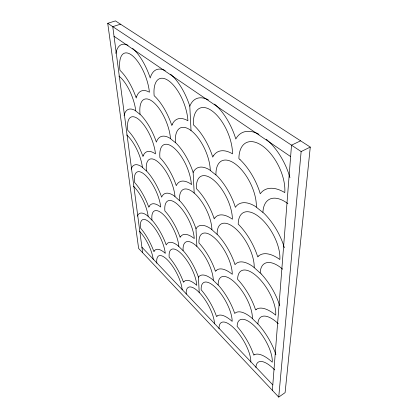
<?xml version="1.0" encoding="UTF-8"?>
<svg xmlns="http://www.w3.org/2000/svg" width="418" height="418" viewBox="0 0 418 418"><rect width="100%" height="100%" fill="white"/><g stroke="black" fill="none" stroke-linecap="round" stroke-linejoin="round"><path stroke-width="0.63" d="M272.374 390.349L291.513 145.171L300.599 140.824M278.733 397.1L301.138 151.551L310.271 147.089L115.436 20.9L107.729 23.319L138.635 248.454L278.733 397.1L285.097 392.638L310.271 147.089M115.849 53.447L116.173 51.957A38.043 15.273 69.5 0 1 127.286 44.94L128.065 45.316M124.073 115.431L124.397 114.245A34.673 13.366 67 0 1 135.035 110.399L140.835 115.028A34.673 13.366 67 0 1 155.6 139.915L156.374 142.104L156.828 140.929A36.695 15.288 65.6 0 1 169.656 138.034L176.276 143.317A36.695 15.288 65.6 0 1 192.353 170.152L193.142 172.462L194.182 193.048M131.2 169.149L131.524 168.198A32.061 11.714 64.9 0 1 141.702 166.756L147.167 171.652A32.061 11.714 64.9 0 1 160.93 195.18L161.646 197.165L162.085 196.241A33.952 13.214 63.5 0 1 174.186 195.885L180.362 201.424A33.952 13.214 63.5 0 1 195.258 226.676L195.985 228.756L196.878 246.401M137.433 216.153L137.757 215.385A29.971 10.293 63.4 0 1 147.502 215.782L152.664 220.845A29.971 10.293 63.4 0 1 165.559 243.14L166.223 244.953L166.646 244.227A31.758 11.474 62 0 1 178.089 245.774L183.878 251.448A31.758 11.474 62 0 1 197.756 275.29L198.43 277.176L199.203 292.464M191.026 130.536L189.798 106.203L190.456 104.688A42.918 20.785 66.8 0 1 207.297 99.364L208.357 99.912M193.142 172.462L193.759 171.312A39.156 17.572 63.6 0 1 209.319 169.687L216.942 175.774A39.156 17.572 63.6 0 1 234.571 204.888L235.371 207.328L236.196 206.226A42.286 20.263 60.8 0 1 255.205 206.309L264.082 213.394A42.286 20.263 60.8 0 1 283.566 245.204L284.371 247.79M195.985 228.756L196.564 227.878A36.267 14.944 61.5 0 1 211.022 228.918L218.06 235.229A36.267 14.944 61.5 0 1 234.279 262.483L235.015 264.667L235.773 263.852A39.198 16.919 59 0 1 253.151 266.7L261.245 273.957M198.43 277.176L198.978 276.507A33.936 12.801 60.2 0 1 212.48 279.496L219.011 285.902A33.936 12.801 60.2 0 1 234.028 311.504L234.712 313.474L235.412 312.878A36.669 14.28 58 0 1 251.422 317.68L258.857 324.969A36.669 14.28 58 0 1 275.201 352.609L275.89 354.673M120.515 24.192L112.761 26.653L142.632 252.697M165.246 70.6L164.342 70.151A40.259 17.749 68.5 0 0 150.705 76.473L150.234 77.978L149.393 75.538A38.043 15.273 69.5 0 0 133.467 49.146L132.642 48.431M258.935 134.303L257.671 133.629A46.252 24.516 63.9 0 0 236.698 137.517L235.794 139.016L234.921 136.252A42.918 20.785 66.8 0 0 215.615 105.022L214.518 104.103M107.729 23.319L301.138 151.551M114.036 36.309L290.625 156.567M191.334 184.354L190.462 183.748A36.371 15.163 63.5 0 0 176.809 184.651L176.291 185.676L175.544 183.544A34.219 13.324 65.2 0 0 160.711 158.469L159.911 157.67A28.173 11.735 65.6 0 1 173.919 147.904A28.173 11.735 65.6 0 1 191.334 184.354M266.219 139.251L267.504 140.323A46.252 24.516 63.9 0 1 289.057 174.687L289.94 177.64M170.528 74.19L171.474 75A40.259 17.749 68.5 0 1 188.931 103.607L189.798 106.203M240.021 159.592L238.892 158.589A35.504 18.8 63.9 0 1 263.053 146.347A35.504 18.8 63.9 0 1 284.789 192.625L283.477 191.836A46.116 24.056 60.2 0 0 261.255 192.531L260.257 193.79L259.421 191.12A42.411 20.613 63.7 0 0 240.016 159.592M141.906 247.2L272.797 384.884M279.762 305.84L279.025 303.546A39.198 16.919 59 0 0 261.24 273.952M175.398 142.481A30.373 13.601 66.1 0 1 191.58 130.965A30.373 13.601 66.1 0 1 210.291 170.319M215.939 174.823A32.557 15.811 63.7 0 1 236.332 164.744A32.557 15.811 63.7 0 1 256.344 207.062M262.922 212.307A35.399 18.444 60.2 0 1 287.877 203.634M118.848 76.06A27.113 10.241 68.6 0 1 135.761 110.854M140.061 114.281A28.602 11.761 67.6 0 1 152.931 101.793A28.602 11.761 67.6 0 1 170.497 138.567M179.547 200.572A27.928 11.636 63.5 0 1 194.657 193.466A27.928 11.636 63.5 0 1 211.921 229.602M217.135 234.279A29.976 13.271 61.2 0 1 235.82 228.881A29.976 13.271 61.2 0 1 254.196 267.499M260.189 272.876A32.63 15.152 58.2 0 1 282.672 269.182M126.664 134.962A24.908 9.024 66.4 0 1 142.392 167.263M146.436 170.889A26.277 10.225 65.2 0 1 158.688 162.518A26.277 10.225 65.2 0 1 174.97 196.47M183.115 250.601A26.005 10.006 61.8 0 1 197.286 246.798A26.005 10.006 61.8 0 1 213.316 280.206M218.154 284.951A27.933 11.239 59.7 0 1 235.397 282.986A27.933 11.239 59.7 0 1 252.378 318.506M257.885 323.903A30.394 12.618 57.1 0 1 278.341 323.751M133.462 186.193A23.162 7.968 64.7 0 1 148.155 216.325M151.98 220.077A24.448 8.919 63.4 0 1 163.652 214.862A24.448 8.919 63.4 0 1 178.826 246.395M186.219 294.131A24.427 8.663 60.6 0 1 199.558 292.835A24.427 8.663 60.6 0 1 214.518 323.908M219.032 328.663A26.235 9.604 58.7 0 1 235.041 329.232A26.235 9.604 58.7 0 1 250.826 362.124M255.92 367.479A28.502 10.643 56.6 0 1 274.683 369.888M139.424 231.149A21.746 7.054 63.4 0 1 153.213 259.395M156.839 263.204A22.964 7.811 62.1 0 1 167.979 260.44A22.964 7.811 62.1 0 1 182.185 289.883M136.618 96.699L136.231 98.031L135.432 95.785A35.311 13.345 68.6 0 0 120.734 71.091L119.976 70.396A29.208 11.72 69.5 0 1 131.691 55.124A29.208 11.72 69.5 0 1 149.409 92.221L148.599 91.767A37.249 15.325 67.6 0 0 136.618 96.699M143.343 155.459L142.961 156.515L142.224 154.482A32.437 11.756 66.4 0 0 128.519 131.121L127.809 130.4A26.621 10.257 66.9 0 1 139.063 119.673A26.621 10.257 66.9 0 1 155.475 153.902L154.717 153.38A34.219 13.324 65.2 0 0 143.343 155.459M172.368 124.183L171.824 125.51L171.004 123.138A37.249 15.325 67.6 0 0 155.005 96.516L154.148 95.738A30.906 13.616 68.5 0 1 169.029 81.05A30.906 13.616 68.5 0 1 187.912 120.781L186.977 120.238A39.558 17.723 66.1 0 0 172.368 124.183M149.174 206.403L148.798 207.239L148.118 205.39A30.164 10.377 64.7 0 0 135.275 183.23L134.601 182.499A24.62 8.992 64.9 0 1 145.417 175.262A24.62 8.992 64.9 0 1 160.7 207.035L159.989 206.471A31.836 11.615 63.4 0 0 149.174 206.403M154.273 250.983L153.908 251.652L153.275 249.948A28.314 9.186 63.4 0 0 141.195 228.886L140.558 228.155A23.016 7.905 63.4 0 1 150.945 223.635A23.016 7.905 63.4 0 1 165.251 253.282L164.582 252.691A29.897 10.173 62.1 0 0 154.273 250.983M213.478 155.794L212.736 157.1L211.905 154.587A39.558 17.723 66.1 0 0 194.354 125.713L193.382 124.836A32.944 15.947 66.8 0 1 212.302 111.104A32.944 15.947 66.8 0 1 232.518 153.861L231.415 153.207A42.411 20.613 63.7 0 0 213.478 155.794M180.628 236.583L180.137 237.382L179.442 235.449A31.836 11.615 63.4 0 0 165.617 211.759L164.87 210.954A26.073 10.142 63.5 0 1 178.094 204.893A26.073 10.142 63.5 0 1 194.25 238.568L193.44 237.92A33.863 13.036 61.8 0 0 180.628 236.583M214.894 217.862L214.204 218.844L213.446 216.602A36.371 15.163 63.5 0 0 197.296 189.547L196.392 188.654A30.065 13.486 63.6 0 1 213.844 180.236A30.065 13.486 63.6 0 1 232.382 219.22L231.373 218.504A39.046 17.3 61.2 0 0 214.894 217.862M183.946 281.675L183.476 282.291L182.828 280.525A29.897 10.173 62.1 0 0 169.886 258.089L169.18 257.284A24.39 8.804 62 0 1 181.699 254.05A24.39 8.804 62 0 1 196.763 285.353L196.005 284.674A31.81 11.281 60.6 0 0 183.941 281.675M216.096 270.618L215.458 271.355L214.753 269.328A33.863 13.036 61.8 0 0 199.794 243.898L198.958 242.999A27.849 11.469 61.5 0 1 215.15 238.49A27.849 11.469 61.5 0 1 232.272 274.318L231.342 273.56A36.376 14.646 59.7 0 0 216.096 270.618M258.617 255.994L257.713 256.908L256.945 254.541A39.046 17.3 61.2 0 0 239.237 225.182L238.208 224.163A32.463 15.544 60.8 0 1 260.027 217.642A32.463 15.544 60.8 0 1 279.846 259.526L278.66 258.674A42.511 19.756 58.1 0 0 258.617 255.994M217.135 316.008L216.534 316.557L215.881 314.717A31.81 11.281 60.6 0 0 201.946 290.724L201.168 289.831A26.062 9.823 60.2 0 1 216.268 288.242A26.062 9.823 60.2 0 1 232.173 321.39L231.311 320.616A34.161 12.514 58.7 0 0 217.135 316.008M256.396 309.289L255.576 309.942L254.865 307.82A36.376 14.646 59.7 0 0 238.579 280.363L237.633 279.355A30.096 12.979 59 0 1 257.519 276.909A30.096 12.979 59 0 1 275.728 315.172L274.657 314.289A39.585 16.448 57.1 0 0 256.396 309.289M254.51 354.673L253.752 355.128L253.094 353.21A34.161 12.514 58.7 0 0 238.014 327.44L237.142 326.442A28.158 10.962 58 0 1 255.414 326.96A28.158 10.962 58 0 1 272.254 362.181L271.266 361.283A37.124 13.867 56.6 0 0 254.51 354.673"/></g></svg>
